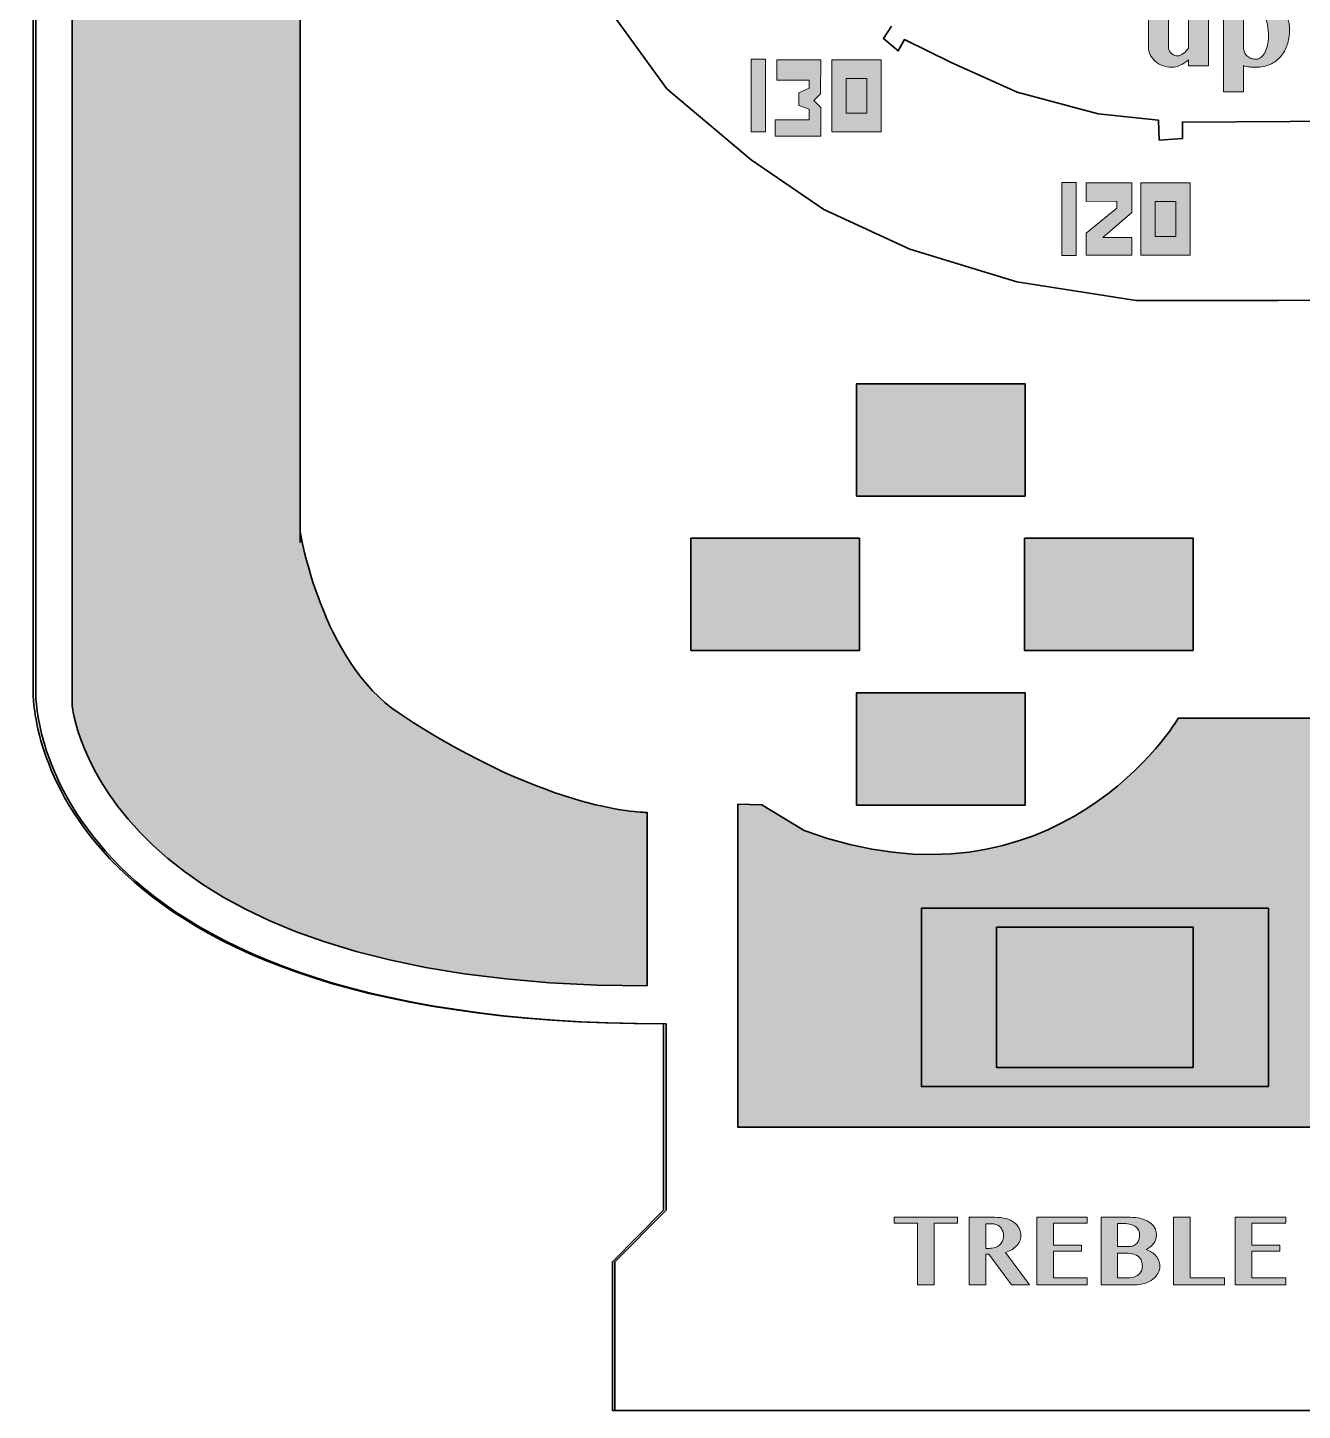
# Model space of a CAD drawing. Header units: inches. Extents: x 4.6 to 20.9, y -20.8 to -6.4.
# Drawn here: x 4.557 to 9.093, y -20.79 to -15.868 of the extents above; entities that cross this region are included whole.
import ezdxf

# ---------------------------------------------------------------- set-up
doc = ezdxf.new("R2010")
doc.units = ezdxf.units.IN
doc.header["$MEASUREMENT"] = 0
for name, color, linetype in [('Decorations', 7, 'Continuous'), ('Gold Things', 7, 'Continuous'), ('Parts Outlines', 7, 'Continuous'), ('Text', 7, 'Continuous')]:
    doc.layers.add(name, color=color, linetype=linetype)

# ---------------------------------------------------------------- blocks, each defined once
blk = doc.blocks.new('block 17')
at = {"layer": 'Decorations', "true_color": 0x231f20}
h = blk.add_hatch(color=179, dxfattribs=at)
h.dxf.hatch_style = 2
edge = h.paths.add_edge_path()
edge.add_spline(control_points=[(8.6165, -15.7721), (8.6165, -15.7721), (8.6165, -15.9361), (8.6165, -15.9361), (8.6165, -15.9407), (8.6174, -15.9449), (8.6191, -15.949), (8.6209, -15.953), (8.6233, -15.9564), (8.6264, -15.9593), (8.6295, -15.9622), (8.6332, -15.9646), (8.6373, -15.9663), (8.6414, -15.9681), (8.6459, -15.969), (8.6506, -15.969), (8.656, -15.969), (8.6623, -15.9662), (8.6695, -15.9607), (8.6768, -15.9553), (8.6831, -15.9484), (8.6884, -15.9401), (8.6884, -15.9401), (8.6884, -15.7721), (8.6884, -15.7721), (8.6884, -15.7721), (8.7591, -15.7721), (8.7591, -15.7721), (8.7591, -15.7721), (8.7591, -16.0049), (8.7591, -16.0049), (8.7591, -16.0049), (8.6884, -16.0049), (8.6884, -16.0049), (8.6884, -16.0049), (8.6884, -15.9832), (8.6884, -15.9832), (8.6791, -15.9911), (8.6692, -15.9974), (8.6587, -16.0021), (8.6481, -16.0069), (8.6379, -16.0093), (8.628, -16.0093), (8.6164, -16.0093), (8.6057, -16.0074), (8.5957, -16.0035), (8.5858, -15.9997), (8.5771, -15.9945), (8.5697, -15.9879), (8.5623, -15.9812), (8.5564, -15.9735), (8.5522, -15.9646), (8.5479, -15.9558), (8.5458, -15.9462), (8.5458, -15.9361), (8.5458, -15.9361), (8.5458, -15.7721), (8.5458, -15.7721), (8.5458, -15.7721), (8.6165, -15.7721), (8.6165, -15.7721)], knot_values=[0, 0, 0, 0, 1, 1, 1, 2, 2, 2, 3, 3, 3, 4, 4, 4, 5, 5, 5, 6, 6, 6, 7, 7, 7, 8, 8, 8, 9, 9, 9, 10, 10, 10, 11, 11, 11, 12, 12, 12, 13, 13, 13, 14, 14, 14, 15, 15, 15, 16, 16, 16, 17, 17, 17, 18, 18, 18, 19, 19, 19, 20, 20, 20, 20], degree=3, periodic=1)
h = blk.add_hatch(color=179, dxfattribs=at)
h.dxf.hatch_style = 2
edge = h.paths.add_edge_path()
edge.add_spline(control_points=[(8.8131, -15.7721), (8.8131, -15.7721), (8.8841, -15.7721), (8.8841, -15.7721), (8.8841, -15.7721), (8.8841, -15.7904), (8.8841, -15.7904), (8.8922, -15.7838), (8.9015, -15.7783), (8.912, -15.7739), (8.9225, -15.7696), (8.9348, -15.7674), (8.9489, -15.7674), (8.9638, -15.7674), (8.9773, -15.7703), (8.9895, -15.7761), (9.0017, -15.7819), (9.0121, -15.7898), (9.0207, -15.7998), (9.0293, -15.8099), (9.0359, -15.8215), (9.0407, -15.8347), (9.0454, -15.8479), (9.0478, -15.862), (9.0478, -15.8769), (9.0478, -15.8959), (9.045, -15.9135), (9.0394, -15.9297), (9.0338, -15.946), (9.0259, -15.96), (9.0156, -15.9717), (9.0052, -15.9835), (8.9927, -15.9928), (8.9779, -15.9994), (8.9631, -16.006), (8.9465, -16.0093), (8.9281, -16.0093), (8.9188, -16.0093), (8.9108, -16.0089), (8.9039, -16.0082), (8.8971, -16.0075), (8.8905, -16.0058), (8.8841, -16.0031), (8.8841, -16.0031), (8.8841, -16.0964), (8.8841, -16.0964), (8.8841, -16.0964), (8.8131, -16.0964), (8.8131, -16.0964), (8.8131, -16.0964), (8.8131, -15.7721), (8.8131, -15.7721)], knot_values=[0, 0, 0, 0, 1, 1, 1, 2, 2, 2, 3, 3, 3, 4, 4, 4, 5, 5, 5, 6, 6, 6, 7, 7, 7, 8, 8, 8, 9, 9, 9, 10, 10, 10, 11, 11, 11, 12, 12, 12, 13, 13, 13, 14, 14, 14, 15, 15, 15, 16, 16, 16, 17, 17, 17, 17], degree=3, periodic=1)
edge = h.paths.add_edge_path()
edge.add_spline(control_points=[(8.8841, -15.9401), (8.8841, -15.9457), (8.8851, -15.951), (8.8872, -15.956), (8.8893, -15.9609), (8.8923, -15.9653), (8.8962, -15.969), (8.9001, -15.9727), (8.9048, -15.9756), (8.9101, -15.9777), (8.9155, -15.9797), (8.9215, -15.9808), (8.9281, -15.9808), (8.9341, -15.9808), (8.9398, -15.9787), (8.9452, -15.9747), (8.9505, -15.9707), (8.9553, -15.9651), (8.9593, -15.9578), (8.9633, -15.9506), (8.9665, -15.942), (8.9689, -15.9322), (8.9713, -15.9224), (8.9725, -15.9116), (8.9725, -15.8998), (8.9725, -15.8696), (8.9684, -15.8469), (8.9604, -15.8316), (8.9523, -15.8163), (8.9421, -15.8086), (8.9297, -15.8086), (8.9208, -15.8086), (8.9125, -15.8115), (8.9047, -15.8172), (8.897, -15.8229), (8.8901, -15.8297), (8.8841, -15.8375), (8.8841, -15.8375), (8.8841, -15.9401), (8.8841, -15.9401)], knot_values=[0, 0, 0, 0, 1, 1, 1, 2, 2, 2, 3, 3, 3, 4, 4, 4, 5, 5, 5, 6, 6, 6, 7, 7, 7, 8, 8, 8, 9, 9, 9, 10, 10, 10, 11, 11, 11, 12, 12, 12, 13, 13, 13, 13], degree=3, periodic=1)
at = {"layer": 'Decorations', "lineweight": 0}
for points, knots in [([(8.6165, -15.7721), (8.6165, -15.7721), (8.6165, -15.9361), (8.6165, -15.9361), (8.6165, -15.9407), (8.6174, -15.9449), (8.6191, -15.949), (8.6209, -15.953), (8.6233, -15.9564), (8.6264, -15.9593), (8.6295, -15.9622), (8.6332, -15.9646), (8.6373, -15.9663), (8.6414, -15.9681), (8.6459, -15.969), (8.6506, -15.969), (8.656, -15.969), (8.6623, -15.9662), (8.6695, -15.9607), (8.6768, -15.9553), (8.6831, -15.9484), (8.6884, -15.9401), (8.6884, -15.9401), (8.6884, -15.7721), (8.6884, -15.7721), (8.6884, -15.7721), (8.7591, -15.7721), (8.7591, -15.7721), (8.7591, -15.7721), (8.7591, -16.0049), (8.7591, -16.0049), (8.7591, -16.0049), (8.6884, -16.0049), (8.6884, -16.0049), (8.6884, -16.0049), (8.6884, -15.9832), (8.6884, -15.9832), (8.6791, -15.9911), (8.6692, -15.9974), (8.6587, -16.0021), (8.6481, -16.0069), (8.6379, -16.0093), (8.628, -16.0093), (8.6164, -16.0093), (8.6057, -16.0074), (8.5957, -16.0035), (8.5858, -15.9997), (8.5771, -15.9945), (8.5697, -15.9879), (8.5623, -15.9812), (8.5564, -15.9735), (8.5522, -15.9646), (8.5479, -15.9558), (8.5458, -15.9462), (8.5458, -15.9361), (8.5458, -15.9361), (8.5458, -15.7721), (8.5458, -15.7721), (8.5458, -15.7721), (8.6165, -15.7721), (8.6165, -15.7721)], [0, 0, 0, 0, 1, 1, 1, 2, 2, 2, 3, 3, 3, 4, 4, 4, 5, 5, 5, 6, 6, 6, 7, 7, 7, 8, 8, 8, 9, 9, 9, 10, 10, 10, 11, 11, 11, 12, 12, 12, 13, 13, 13, 14, 14, 14, 15, 15, 15, 16, 16, 16, 17, 17, 17, 18, 18, 18, 19, 19, 19, 20, 20, 20, 20]), ([(8.8131, -15.7721), (8.8131, -15.7721), (8.8841, -15.7721), (8.8841, -15.7721), (8.8841, -15.7721), (8.8841, -15.7904), (8.8841, -15.7904), (8.8922, -15.7838), (8.9015, -15.7783), (8.912, -15.7739), (8.9225, -15.7696), (8.9348, -15.7674), (8.9489, -15.7674), (8.9638, -15.7674), (8.9773, -15.7703), (8.9895, -15.7761), (9.0017, -15.7819), (9.0121, -15.7898), (9.0207, -15.7998), (9.0293, -15.8099), (9.0359, -15.8215), (9.0407, -15.8347), (9.0454, -15.8479), (9.0478, -15.862), (9.0478, -15.8769), (9.0478, -15.8959), (9.045, -15.9135), (9.0394, -15.9297), (9.0338, -15.946), (9.0259, -15.96), (9.0156, -15.9717), (9.0052, -15.9835), (8.9927, -15.9928), (8.9779, -15.9994), (8.9631, -16.006), (8.9465, -16.0093), (8.9281, -16.0093), (8.9188, -16.0093), (8.9108, -16.0089), (8.9039, -16.0082), (8.8971, -16.0075), (8.8905, -16.0058), (8.8841, -16.0031), (8.8841, -16.0031), (8.8841, -16.0964), (8.8841, -16.0964), (8.8841, -16.0964), (8.8131, -16.0964), (8.8131, -16.0964), (8.8131, -16.0964), (8.8131, -15.7721), (8.8131, -15.7721)], [0, 0, 0, 0, 1, 1, 1, 2, 2, 2, 3, 3, 3, 4, 4, 4, 5, 5, 5, 6, 6, 6, 7, 7, 7, 8, 8, 8, 9, 9, 9, 10, 10, 10, 11, 11, 11, 12, 12, 12, 13, 13, 13, 14, 14, 14, 15, 15, 15, 16, 16, 16, 17, 17, 17, 17]), ([(8.8841, -15.9401), (8.8841, -15.9457), (8.8851, -15.951), (8.8872, -15.956), (8.8893, -15.9609), (8.8923, -15.9653), (8.8962, -15.969), (8.9001, -15.9727), (8.9048, -15.9756), (8.9101, -15.9777), (8.9155, -15.9797), (8.9215, -15.9808), (8.9281, -15.9808), (8.9341, -15.9808), (8.9398, -15.9787), (8.9452, -15.9747), (8.9505, -15.9707), (8.9553, -15.9651), (8.9593, -15.9578), (8.9633, -15.9506), (8.9665, -15.942), (8.9689, -15.9322), (8.9713, -15.9224), (8.9725, -15.9116), (8.9725, -15.8998), (8.9725, -15.8696), (8.9684, -15.8469), (8.9604, -15.8316), (8.9523, -15.8163), (8.9421, -15.8086), (8.9297, -15.8086), (8.9208, -15.8086), (8.9125, -15.8115), (8.9047, -15.8172), (8.897, -15.8229), (8.8901, -15.8297), (8.8841, -15.8375), (8.8841, -15.8375), (8.8841, -15.9401), (8.8841, -15.9401)], [0, 0, 0, 0, 1, 1, 1, 2, 2, 2, 3, 3, 3, 4, 4, 4, 5, 5, 5, 6, 6, 6, 7, 7, 7, 8, 8, 8, 9, 9, 9, 10, 10, 10, 11, 11, 11, 12, 12, 12, 13, 13, 13, 13])]:
    blk.add_open_spline(points, degree=3, knots=knots, dxfattribs=at)
blk = doc.blocks.new('block 21')
at = {"layer": 'Text', "true_color": 0x231f20}
h = blk.add_hatch(color=179, dxfattribs=at)
h.dxf.hatch_style = 2
h.paths.add_polyline_path([(7.8658, -20.1031), (7.8658, -20.1236), (7.7826, -20.1236), (7.7826, -20.3435), (7.7237, -20.3435), (7.7237, -20.1236), (7.6403, -20.1236), (7.6403, -20.1031)])
h = blk.add_hatch(color=179, dxfattribs=at)
h.dxf.hatch_style = 2
edge = h.paths.add_edge_path()
edge.add_spline(control_points=[(7.9078, -20.1031), (7.9078, -20.1031), (7.9982, -20.1031), (7.9982, -20.1031), (8.0138, -20.1031), (8.0274, -20.1048), (8.0391, -20.108), (8.0507, -20.1113), (8.0604, -20.1159), (8.0682, -20.1217), (8.076, -20.1275), (8.0819, -20.1344), (8.0857, -20.1424), (8.0896, -20.1504), (8.0915, -20.1592), (8.0915, -20.1687), (8.0915, -20.1754), (8.0902, -20.1819), (8.0875, -20.188), (8.0849, -20.1941), (8.0811, -20.1997), (8.0763, -20.2049), (8.0715, -20.21), (8.0657, -20.2146), (8.059, -20.2186), (8.0522, -20.2226), (8.0447, -20.2259), (8.0365, -20.2285), (8.0365, -20.2285), (8.1221, -20.3435), (8.1221, -20.3435), (8.1221, -20.3435), (8.058, -20.3435), (8.058, -20.3435), (8.058, -20.3435), (7.9772, -20.2348), (7.9772, -20.2348), (7.9772, -20.2348), (7.9668, -20.2348), (7.9668, -20.2348), (7.9668, -20.2348), (7.9668, -20.3435), (7.9668, -20.3435), (7.9668, -20.3435), (7.9078, -20.3435), (7.9078, -20.3435), (7.9078, -20.3435), (7.9078, -20.1031), (7.9078, -20.1031)], knot_values=[0, 0, 0, 0, 1, 1, 1, 2, 2, 2, 3, 3, 3, 4, 4, 4, 5, 5, 5, 6, 6, 6, 7, 7, 7, 8, 8, 8, 9, 9, 9, 10, 10, 10, 11, 11, 11, 12, 12, 12, 13, 13, 13, 14, 14, 14, 15, 15, 15, 16, 16, 16, 16], degree=3, periodic=1)
edge = h.paths.add_edge_path()
edge.add_spline(control_points=[(7.9668, -20.2138), (7.9668, -20.2138), (7.9796, -20.2138), (7.9796, -20.2138), (7.9869, -20.2138), (7.9935, -20.2128), (7.9996, -20.2108), (8.0057, -20.2088), (8.0111, -20.2059), (8.0155, -20.2021), (8.02, -20.1983), (8.0236, -20.1937), (8.0262, -20.1884), (8.0287, -20.183), (8.03, -20.1768), (8.03, -20.1699), (8.03, -20.1636), (8.0291, -20.1578), (8.0271, -20.1525), (8.0252, -20.1472), (8.0225, -20.1426), (8.0189, -20.1388), (8.0154, -20.1349), (8.0112, -20.1319), (8.0065, -20.1297), (8.0018, -20.1276), (7.9965, -20.1265), (7.9907, -20.1265), (7.9907, -20.1265), (7.9668, -20.1265), (7.9668, -20.1265), (7.9668, -20.1265), (7.9668, -20.2138), (7.9668, -20.2138)], knot_values=[0, 0, 0, 0, 1, 1, 1, 2, 2, 2, 3, 3, 3, 4, 4, 4, 5, 5, 5, 6, 6, 6, 7, 7, 7, 8, 8, 8, 9, 9, 9, 10, 10, 10, 11, 11, 11, 11], degree=3, periodic=1)
h = blk.add_hatch(color=179, dxfattribs=at)
h.dxf.hatch_style = 2
h.paths.add_polyline_path([(8.3281, -20.1031), (8.3281, -20.1236), (8.2075, -20.1236), (8.2075, -20.2029), (8.3076, -20.2029), (8.3076, -20.2234), (8.2075, -20.2234), (8.2075, -20.3189), (8.3281, -20.3189), (8.3281, -20.3435), (8.1484, -20.3435), (8.1484, -20.1031)])
h = blk.add_hatch(color=179, dxfattribs=at)
h.dxf.hatch_style = 2
edge = h.paths.add_edge_path()
edge.add_spline(control_points=[(8.3768, -20.1031), (8.3768, -20.1031), (8.48, -20.1031), (8.48, -20.1031), (8.4938, -20.1031), (8.5065, -20.1046), (8.5181, -20.1075), (8.5297, -20.1105), (8.5396, -20.1147), (8.5479, -20.1201), (8.5562, -20.1255), (8.5626, -20.132), (8.5672, -20.1395), (8.5718, -20.1471), (8.5741, -20.1554), (8.5741, -20.1646), (8.5741, -20.1704), (8.5735, -20.1757), (8.5723, -20.1804), (8.5711, -20.1851), (8.569, -20.1896), (8.5661, -20.1939), (8.5632, -20.1981), (8.5594, -20.2022), (8.5548, -20.2062), (8.5501, -20.2101), (8.5443, -20.2141), (8.5374, -20.2181), (8.5445, -20.2204), (8.551, -20.2234), (8.5569, -20.2272), (8.5629, -20.2309), (8.568, -20.2353), (8.5724, -20.2403), (8.5767, -20.2453), (8.5801, -20.2508), (8.5825, -20.2569), (8.5849, -20.2628), (8.5861, -20.2693), (8.5861, -20.2762), (8.5861, -20.2857), (8.584, -20.2945), (8.5796, -20.3027), (8.5753, -20.3108), (8.5691, -20.3179), (8.5612, -20.324), (8.5532, -20.3301), (8.5436, -20.3349), (8.5325, -20.3384), (8.5213, -20.3418), (8.5089, -20.3435), (8.4952, -20.3435), (8.4952, -20.3435), (8.3768, -20.3435), (8.3768, -20.3435), (8.3768, -20.3435), (8.3768, -20.1031), (8.3768, -20.1031)], knot_values=[0, 0, 0, 0, 1, 1, 1, 2, 2, 2, 3, 3, 3, 4, 4, 4, 5, 5, 5, 6, 6, 6, 7, 7, 7, 8, 8, 8, 9, 9, 9, 10, 10, 10, 11, 11, 11, 12, 12, 12, 13, 13, 13, 14, 14, 14, 15, 15, 15, 16, 16, 16, 17, 17, 17, 18, 18, 18, 19, 19, 19, 19], degree=3, periodic=1)
edge = h.paths.add_edge_path()
edge.add_spline(control_points=[(8.4359, -20.2073), (8.4359, -20.2073), (8.4747, -20.2073), (8.4747, -20.2073), (8.481, -20.2073), (8.4866, -20.2063), (8.4915, -20.2044), (8.4964, -20.2025), (8.5005, -20.1997), (8.5039, -20.1962), (8.5073, -20.1926), (8.5098, -20.1885), (8.5116, -20.1837), (8.5134, -20.179), (8.5143, -20.1738), (8.5143, -20.168), (8.5143, -20.1617), (8.5131, -20.1559), (8.5109, -20.1507), (8.5086, -20.1455), (8.5052, -20.141), (8.5006, -20.1373), (8.4961, -20.1337), (8.4902, -20.1308), (8.4832, -20.1287), (8.4761, -20.1266), (8.4676, -20.1255), (8.4578, -20.1255), (8.4578, -20.1255), (8.4359, -20.1255), (8.4359, -20.1255), (8.4359, -20.1255), (8.4359, -20.2073), (8.4359, -20.2073)], knot_values=[0, 0, 0, 0, 1, 1, 1, 2, 2, 2, 3, 3, 3, 4, 4, 4, 5, 5, 5, 6, 6, 6, 7, 7, 7, 8, 8, 8, 9, 9, 9, 10, 10, 10, 11, 11, 11, 11], degree=3, periodic=1)
edge = h.paths.add_edge_path()
edge.add_spline(control_points=[(8.4359, -20.3189), (8.4359, -20.3189), (8.4684, -20.3189), (8.4684, -20.3189), (8.4779, -20.3189), (8.4862, -20.3179), (8.4932, -20.3158), (8.5002, -20.3137), (8.5059, -20.3109), (8.5105, -20.3072), (8.5151, -20.3036), (8.5185, -20.2993), (8.5207, -20.2943), (8.5228, -20.2893), (8.5239, -20.2839), (8.5239, -20.2779), (8.5239, -20.2712), (8.5229, -20.2649), (8.5209, -20.2591), (8.5189, -20.2533), (8.5156, -20.2483), (8.5111, -20.2442), (8.5066, -20.24), (8.5007, -20.2367), (8.4933, -20.2343), (8.4859, -20.2319), (8.4769, -20.2307), (8.4663, -20.2307), (8.4663, -20.2307), (8.4359, -20.2307), (8.4359, -20.2307), (8.4359, -20.2307), (8.4359, -20.3189), (8.4359, -20.3189)], knot_values=[0, 0, 0, 0, 1, 1, 1, 2, 2, 2, 3, 3, 3, 4, 4, 4, 5, 5, 5, 6, 6, 6, 7, 7, 7, 8, 8, 8, 9, 9, 9, 10, 10, 10, 11, 11, 11, 11], degree=3, periodic=1)
h = blk.add_hatch(color=179, dxfattribs=at)
h.dxf.hatch_style = 2
h.paths.add_polyline_path([(8.6348, -20.1031), (8.6939, -20.1031), (8.6939, -20.3189), (8.8167, -20.3189), (8.8167, -20.3435), (8.6348, -20.3435)])
h = blk.add_hatch(color=179, dxfattribs=at)
h.dxf.hatch_style = 2
h.paths.add_polyline_path([(9.0342, -20.1031), (9.0342, -20.1236), (8.9136, -20.1236), (8.9136, -20.2029), (9.0137, -20.2029), (9.0137, -20.2234), (8.9136, -20.2234), (8.9136, -20.3189), (9.0342, -20.3189), (9.0342, -20.3435), (8.8545, -20.3435), (8.8545, -20.1031)])
at = {"layer": 'Text', "lineweight": 0}
for points in [[(7.8658, -20.1031), (7.8658, -20.1236), (7.7826, -20.1236), (7.7826, -20.3435), (7.7237, -20.3435), (7.7237, -20.1236), (7.6403, -20.1236), (7.6403, -20.1031), (7.8658, -20.1031)], [(8.3281, -20.1031), (8.3281, -20.1236), (8.2075, -20.1236), (8.2075, -20.2029), (8.3076, -20.2029), (8.3076, -20.2234), (8.2075, -20.2234), (8.2075, -20.3189), (8.3281, -20.3189), (8.3281, -20.3435), (8.1484, -20.3435), (8.1484, -20.1031), (8.3281, -20.1031)], [(8.6348, -20.1031), (8.6939, -20.1031), (8.6939, -20.3189), (8.8167, -20.3189), (8.8167, -20.3435), (8.6348, -20.3435), (8.6348, -20.1031)], [(9.0342, -20.1031), (9.0342, -20.1236), (8.9136, -20.1236), (8.9136, -20.2029), (9.0137, -20.2029), (9.0137, -20.2234), (8.9136, -20.2234), (8.9136, -20.3189), (9.0342, -20.3189), (9.0342, -20.3435), (8.8545, -20.3435), (8.8545, -20.1031), (9.0342, -20.1031)]]:
    blk.add_lwpolyline(points, dxfattribs=at)
for points, knots in [([(7.9078, -20.1031), (7.9078, -20.1031), (7.9982, -20.1031), (7.9982, -20.1031), (8.0138, -20.1031), (8.0274, -20.1048), (8.0391, -20.108), (8.0507, -20.1113), (8.0604, -20.1159), (8.0682, -20.1217), (8.076, -20.1275), (8.0819, -20.1344), (8.0857, -20.1424), (8.0896, -20.1504), (8.0915, -20.1592), (8.0915, -20.1687), (8.0915, -20.1754), (8.0902, -20.1819), (8.0875, -20.188), (8.0849, -20.1941), (8.0811, -20.1997), (8.0763, -20.2049), (8.0715, -20.21), (8.0657, -20.2146), (8.059, -20.2186), (8.0522, -20.2226), (8.0447, -20.2259), (8.0365, -20.2285), (8.0365, -20.2285), (8.1221, -20.3435), (8.1221, -20.3435), (8.1221, -20.3435), (8.058, -20.3435), (8.058, -20.3435), (8.058, -20.3435), (7.9772, -20.2348), (7.9772, -20.2348), (7.9772, -20.2348), (7.9668, -20.2348), (7.9668, -20.2348), (7.9668, -20.2348), (7.9668, -20.3435), (7.9668, -20.3435), (7.9668, -20.3435), (7.9078, -20.3435), (7.9078, -20.3435), (7.9078, -20.3435), (7.9078, -20.1031), (7.9078, -20.1031)], [0, 0, 0, 0, 1, 1, 1, 2, 2, 2, 3, 3, 3, 4, 4, 4, 5, 5, 5, 6, 6, 6, 7, 7, 7, 8, 8, 8, 9, 9, 9, 10, 10, 10, 11, 11, 11, 12, 12, 12, 13, 13, 13, 14, 14, 14, 15, 15, 15, 16, 16, 16, 16]), ([(7.9668, -20.2138), (7.9668, -20.2138), (7.9796, -20.2138), (7.9796, -20.2138), (7.9869, -20.2138), (7.9935, -20.2128), (7.9996, -20.2108), (8.0057, -20.2088), (8.0111, -20.2059), (8.0155, -20.2021), (8.02, -20.1983), (8.0236, -20.1937), (8.0262, -20.1884), (8.0287, -20.183), (8.03, -20.1768), (8.03, -20.1699), (8.03, -20.1636), (8.0291, -20.1578), (8.0271, -20.1525), (8.0252, -20.1472), (8.0225, -20.1426), (8.0189, -20.1388), (8.0154, -20.1349), (8.0112, -20.1319), (8.0065, -20.1297), (8.0018, -20.1276), (7.9965, -20.1265), (7.9907, -20.1265), (7.9907, -20.1265), (7.9668, -20.1265), (7.9668, -20.1265), (7.9668, -20.1265), (7.9668, -20.2138), (7.9668, -20.2138)], [0, 0, 0, 0, 1, 1, 1, 2, 2, 2, 3, 3, 3, 4, 4, 4, 5, 5, 5, 6, 6, 6, 7, 7, 7, 8, 8, 8, 9, 9, 9, 10, 10, 10, 11, 11, 11, 11]), ([(8.3768, -20.1031), (8.3768, -20.1031), (8.48, -20.1031), (8.48, -20.1031), (8.4938, -20.1031), (8.5065, -20.1046), (8.5181, -20.1075), (8.5297, -20.1105), (8.5396, -20.1147), (8.5479, -20.1201), (8.5562, -20.1255), (8.5626, -20.132), (8.5672, -20.1395), (8.5718, -20.1471), (8.5741, -20.1554), (8.5741, -20.1646), (8.5741, -20.1704), (8.5735, -20.1757), (8.5723, -20.1804), (8.5711, -20.1851), (8.569, -20.1896), (8.5661, -20.1939), (8.5632, -20.1981), (8.5594, -20.2022), (8.5548, -20.2062), (8.5501, -20.2101), (8.5443, -20.2141), (8.5374, -20.2181), (8.5445, -20.2204), (8.551, -20.2234), (8.5569, -20.2272), (8.5629, -20.2309), (8.568, -20.2353), (8.5724, -20.2403), (8.5767, -20.2453), (8.5801, -20.2508), (8.5825, -20.2569), (8.5849, -20.2628), (8.5861, -20.2693), (8.5861, -20.2762), (8.5861, -20.2857), (8.584, -20.2945), (8.5796, -20.3027), (8.5753, -20.3108), (8.5691, -20.3179), (8.5612, -20.324), (8.5532, -20.3301), (8.5436, -20.3349), (8.5325, -20.3384), (8.5213, -20.3418), (8.5089, -20.3435), (8.4952, -20.3435), (8.4952, -20.3435), (8.3768, -20.3435), (8.3768, -20.3435), (8.3768, -20.3435), (8.3768, -20.1031), (8.3768, -20.1031)], [0, 0, 0, 0, 1, 1, 1, 2, 2, 2, 3, 3, 3, 4, 4, 4, 5, 5, 5, 6, 6, 6, 7, 7, 7, 8, 8, 8, 9, 9, 9, 10, 10, 10, 11, 11, 11, 12, 12, 12, 13, 13, 13, 14, 14, 14, 15, 15, 15, 16, 16, 16, 17, 17, 17, 18, 18, 18, 19, 19, 19, 19]), ([(8.4359, -20.2073), (8.4359, -20.2073), (8.4747, -20.2073), (8.4747, -20.2073), (8.481, -20.2073), (8.4866, -20.2063), (8.4915, -20.2044), (8.4964, -20.2025), (8.5005, -20.1997), (8.5039, -20.1962), (8.5073, -20.1926), (8.5098, -20.1885), (8.5116, -20.1837), (8.5134, -20.179), (8.5143, -20.1738), (8.5143, -20.168), (8.5143, -20.1617), (8.5131, -20.1559), (8.5109, -20.1507), (8.5086, -20.1455), (8.5052, -20.141), (8.5006, -20.1373), (8.4961, -20.1337), (8.4902, -20.1308), (8.4832, -20.1287), (8.4761, -20.1266), (8.4676, -20.1255), (8.4578, -20.1255), (8.4578, -20.1255), (8.4359, -20.1255), (8.4359, -20.1255), (8.4359, -20.1255), (8.4359, -20.2073), (8.4359, -20.2073)], [0, 0, 0, 0, 1, 1, 1, 2, 2, 2, 3, 3, 3, 4, 4, 4, 5, 5, 5, 6, 6, 6, 7, 7, 7, 8, 8, 8, 9, 9, 9, 10, 10, 10, 11, 11, 11, 11]), ([(8.4359, -20.3189), (8.4359, -20.3189), (8.4684, -20.3189), (8.4684, -20.3189), (8.4779, -20.3189), (8.4862, -20.3179), (8.4932, -20.3158), (8.5002, -20.3137), (8.5059, -20.3109), (8.5105, -20.3072), (8.5151, -20.3036), (8.5185, -20.2993), (8.5207, -20.2943), (8.5228, -20.2893), (8.5239, -20.2839), (8.5239, -20.2779), (8.5239, -20.2712), (8.5229, -20.2649), (8.5209, -20.2591), (8.5189, -20.2533), (8.5156, -20.2483), (8.5111, -20.2442), (8.5066, -20.24), (8.5007, -20.2367), (8.4933, -20.2343), (8.4859, -20.2319), (8.4769, -20.2307), (8.4663, -20.2307), (8.4663, -20.2307), (8.4359, -20.2307), (8.4359, -20.2307), (8.4359, -20.2307), (8.4359, -20.3189), (8.4359, -20.3189)], [0, 0, 0, 0, 1, 1, 1, 2, 2, 2, 3, 3, 3, 4, 4, 4, 5, 5, 5, 6, 6, 6, 7, 7, 7, 8, 8, 8, 9, 9, 9, 10, 10, 10, 11, 11, 11, 11])]:
    blk.add_open_spline(points, degree=3, knots=knots, dxfattribs=at)

msp = doc.modelspace()

# ---------------------------------------------------------------- hatches: boundary and pattern name
at = {"layer": 'Decorations', "true_color": 0x231f20}
h = msp.add_hatch(color=179, dxfattribs=at)
h.dxf.hatch_style = 2
h.paths.add_polyline_path([(7.132, -15.9809), (7.1834, -15.9809), (7.1834, -16.2396), (7.132, -16.2396)])
h = msp.add_hatch(color=179, dxfattribs=at)
h.dxf.hatch_style = 2
h.paths.add_polyline_path([(7.3804, -15.9824), (7.2231, -15.9824), (7.2231, -16.0559), (7.3378, -16.0559), (7.3378, -16.0838), (7.3018, -16.1), (7.3018, -16.1455), (7.3378, -16.1587), (7.3378, -16.197), (7.2173, -16.197), (7.2173, -16.2543), (7.3804, -16.2543), (7.3804, -16.1529), (7.3555, -16.1279), (7.379, -16.1044)])
h = msp.add_hatch(color=179, dxfattribs=at)
h.dxf.hatch_style = 2
h.paths.add_polyline_path([(7.4194, -15.9824), (7.4194, -16.2396), (7.5943, -16.2396), (7.5943, -15.9824)])
at = {"layer": 'Decorations', "true_color": 0x000000}
h = msp.add_hatch(color=178, dxfattribs=at)
h.dxf.hatch_style = 2
h.paths.add_polyline_path([(7.4697, -16.0492), (7.4697, -16.1727), (7.5439, -16.1727), (7.5439, -16.0492)])
at = {"layer": 'Decorations', "true_color": 0x231f20}
h = msp.add_hatch(color=179, dxfattribs=at)
h.dxf.hatch_style = 2
h.paths.add_polyline_path([(8.2376, -16.4202), (8.289, -16.4202), (8.289, -16.6789), (8.2376, -16.6789)])
h = msp.add_hatch(color=179, dxfattribs=at)
h.dxf.hatch_style = 2
h.paths.add_polyline_path([(8.3243, -16.4209), (8.486, -16.4209), (8.486, -16.5267), (8.3831, -16.6149), (8.486, -16.6149), (8.486, -16.6782), (8.3243, -16.6782), (8.3243, -16.6003), (8.4331, -16.5106), (8.4331, -16.4856), (8.3243, -16.4871)])
h = msp.add_hatch(color=179, dxfattribs=at)
h.dxf.hatch_style = 2
h.paths.add_polyline_path([(8.5188, -16.4209), (8.5188, -16.6782), (8.6938, -16.6782), (8.6938, -16.4209)])
at = {"layer": 'Decorations', "true_color": 0x000000}
h = msp.add_hatch(color=178, dxfattribs=at)
h.dxf.hatch_style = 2
h.paths.add_polyline_path([(8.5692, -16.4878), (8.5692, -16.6113), (8.6434, -16.6113), (8.6434, -16.4878)])
at = {"layer": 'Gold Things', "true_color": 0xf8ed31}
h = msp.add_hatch(color=2, dxfattribs=at)
h.dxf.hatch_style = 2
edge = h.paths.add_edge_path()
edge.add_spline(control_points=[(6.7617, -19.2793), (6.7617, -19.2793), (6.7617, -18.6619), (6.7617, -18.6619), (6.7617, -18.6619), (6.4228, -18.6682), (5.8792, -18.3092), (5.6026, -18.1265), (5.5269, -17.6624), (5.5269, -17.6624), (5.5269, -17.6624), (5.5269, -17.7004), (5.5269, -17.7004), (5.5269, -17.7004), (5.5269, -17.7004), (5.5269, -9.3485), (5.5269, -7.9493), (6.5994, -8.0786), (6.7617, -8.0786), (6.7617, -8.0786), (6.7617, -6.6087), (6.7617, -6.6087), (6.7617, -6.6087), (6.0281, -6.6116), (6.0281, -6.6116), (6.0281, -6.6116), (5.6924, -6.6116), (5.6924, -6.6116), (5.6924, -6.6116), (4.7539, -6.5928), (4.7329, -7.964), (4.7329, -7.964), (4.7155, -8.4755), (4.7155, -8.4755), (4.7155, -8.4755), (4.7155, -18.0887), (4.7155, -18.0887), (4.7155, -18.0887), (4.7155, -18.2798), (4.7155, -18.2798), (4.7155, -18.2798), (4.8022, -19.2793), (6.7617, -19.2793)], knot_values=[0, 0, 0, 0, 0.035278, 0.035278, 0.035278, 0.070556, 0.070556, 0.070556, 0.105833, 0.105833, 0.105833, 0.141111, 0.141111, 0.141111, 0.176389, 0.176389, 0.176389, 0.211667, 0.211667, 0.211667, 0.246944, 0.246944, 0.246944, 0.282222, 0.282222, 0.282222, 0.3175, 0.3175, 0.3175, 0.352778, 0.352778, 0.352778, 0.388056, 0.388056, 0.388056, 0.423333, 0.423333, 0.423333, 0.458611, 0.458611, 0.458611, 0.493889, 0.493889, 0.493889, 0.493889], degree=3, periodic=0)
edge.add_line((6.7617, -19.2793), (6.7617, -19.2793))
h = msp.add_hatch(color=2, dxfattribs=at)
edge = h.paths.add_edge_path()
edge.add_spline(control_points=[(7.1702, -18.6355), (7.1702, -18.6355), (7.0842, -18.6326), (7.0842, -18.6326), (7.0842, -18.6326), (7.0842, -18.8283), (7.0842, -18.8283), (7.0842, -18.8283), (7.0842, -19.782), (7.0842, -19.782), (7.0842, -19.782), (15.2841, -19.782), (15.2841, -19.782), (15.2841, -19.782), (15.2841, -19.0412), (15.2841, -19.0412), (15.2841, -19.0412), (15.2841, -18.8648), (15.2841, -18.8648), (15.2841, -18.8648), (15.2841, -18.6641), (15.2841, -18.6641), (15.2841, -18.6641), (15.2047, -18.6619), (15.2047, -18.6619), (14.3581, -19.0765), (13.7559, -18.3268), (13.7559, -18.3268), (13.7559, -18.3268), (8.6519, -18.3268), (8.6519, -18.3268), (8.6519, -18.3268), (8.2197, -19.0559), (7.3201, -18.7266), (7.3201, -18.7266), (7.1702, -18.6355), (7.1702, -18.6355)], knot_values=[0, 0, 0, 0, 1, 1, 1, 2, 2, 2, 3, 3, 3, 4, 4, 4, 5, 5, 5, 6, 6, 6, 7, 7, 7, 8, 8, 8, 9, 9, 9, 10, 10, 10, 11, 11, 11, 12, 12, 12, 12], degree=3, periodic=1)
at = {"layer": 'Gold Things', "true_color": 0x000000}
h = msp.add_hatch(color=178, dxfattribs=at)
h.dxf.hatch_style = 2
h.paths.add_polyline_path([(8.9723, -19.638), (7.7376, -19.638), (7.7376, -19.003), (8.9723, -19.003)])
at = {"layer": 'Parts Outlines', "true_color": 0x46a2da}
h = msp.add_hatch(color=153, dxfattribs=at)
h.dxf.hatch_style = 2
h.paths.add_polyline_path([(8.1069, -17.536), (7.5069, -17.536), (7.5069, -17.136), (8.1069, -17.136)])
h = msp.add_hatch(color=153, dxfattribs=at)
h.dxf.hatch_style = 2
h.paths.add_polyline_path([(7.5173, -18.086), (6.9173, -18.086), (6.9173, -17.686), (7.5173, -17.686)])
h = msp.add_hatch(color=153, dxfattribs=at)
h.dxf.hatch_style = 2
h.paths.add_polyline_path([(8.7051, -18.086), (8.1051, -18.086), (8.1051, -17.686), (8.7051, -17.686)])
h = msp.add_hatch(color=153, dxfattribs=at)
h.dxf.hatch_style = 2
h.paths.add_polyline_path([(8.1069, -18.636), (7.5069, -18.636), (7.5069, -18.236), (8.1069, -18.236)])
at = {"layer": 'Parts Outlines', "true_color": 0xed1f24}
h = msp.add_hatch(color=22, dxfattribs=at)
h.dxf.hatch_style = 2
h.paths.add_polyline_path([(8.705, -19.5705), (8.005, -19.5705), (8.005, -19.0705), (8.705, -19.0705)])

# ---------------------------------------------------------------- linework, layer by layer
at = {"layer": 'Decorations', "color": 179, "lineweight": 35, "true_color": 0x231f20}
for points in [[(6.2589, -13.2115), (6.2442, -14.8255), (6.2853, -15.0636), (6.3383, -15.2812), (6.4558, -15.534), (6.6146, -15.7868), (6.8321, -16.0867), (7.132, -16.3395), (7.3907, -16.5159), (7.6964, -16.657), (8.0777, -16.7727), (8.5019, -16.8393), (9.0076, -16.8393), (14.117, -16.804), (14.3875, -16.7452), (14.7285, -16.6276), (15.1107, -16.4512), (15.4576, -16.1749), (15.728, -15.8868)], [(9.625, -16.1984), (8.6666, -16.2043), (8.6666, -16.2631), (8.5842, -16.2688), (8.5813, -16.1983), (8.3667, -16.1749), (8.0786, -16.0984), (7.8434, -15.9926), (7.6775, -15.9107), (7.6553, -15.9514), (7.6024, -15.9073), (7.6318, -15.8633)]]:
    msp.add_lwpolyline(points, dxfattribs=at)
at = {"layer": 'Decorations', "lineweight": 0}
for points in [[(7.132, -15.9809), (7.1834, -15.9809), (7.1834, -16.2396), (7.132, -16.2396), (7.132, -15.9809)], [(7.3804, -15.9824), (7.2231, -15.9824), (7.2231, -16.0559), (7.3378, -16.0559), (7.3378, -16.0838), (7.3018, -16.1), (7.3018, -16.1455), (7.3378, -16.1587), (7.3378, -16.197), (7.2173, -16.197), (7.2173, -16.2543), (7.3804, -16.2543), (7.3804, -16.1529), (7.3555, -16.1279), (7.379, -16.1044), (7.3804, -15.9824)], [(7.4194, -15.9824), (7.4194, -16.2396), (7.5943, -16.2396), (7.5943, -15.9824), (7.4194, -15.9824)], [(7.4697, -16.0492), (7.4697, -16.1727), (7.5439, -16.1727), (7.5439, -16.0492), (7.4697, -16.0492)], [(8.2376, -16.4202), (8.289, -16.4202), (8.289, -16.6789), (8.2376, -16.6789), (8.2376, -16.4202)], [(8.3243, -16.4209), (8.486, -16.4209), (8.486, -16.5267), (8.3831, -16.6149), (8.486, -16.6149), (8.486, -16.6782), (8.3243, -16.6782), (8.3243, -16.6003), (8.4331, -16.5106), (8.4331, -16.4856), (8.3243, -16.4871), (8.3243, -16.4209)], [(8.5188, -16.4209), (8.5188, -16.6782), (8.6938, -16.6782), (8.6938, -16.4209), (8.5188, -16.4209)], [(8.5692, -16.4878), (8.5692, -16.6113), (8.6434, -16.6113), (8.6434, -16.4878), (8.5692, -16.4878)]]:
    msp.add_lwpolyline(points, dxfattribs=at)
at = {"layer": 'Decorations', "color": 179, "lineweight": 35, "true_color": 0x231f20}
msp.add_open_spline([(17.7595, -8.9959), (17.7595, -8.9959), (17.7595, -18.174), (17.7595, -18.174), (17.7595, -18.174), (17.7595, -18.2627), (17.7595, -18.2627), (17.7595, -18.2627), (17.7793, -19.394), (15.5164, -19.394), (15.5164, -19.394), (15.5164, -19.4645), (15.5164, -19.4645), (15.5164, -19.4645), (15.5164, -20.0601), (15.5164, -20.0601), (15.5164, -20.0601), (15.6985, -20.2612), (15.6985, -20.2612), (15.6985, -20.2612), (15.6985, -20.7081), (15.6985, -20.7081), (15.6985, -20.7081), (15.6985, -20.7904), (15.6985, -20.7904), (15.6985, -20.7904), (6.6383, -20.7904), (6.6383, -20.7904), (6.6383, -20.7904), (6.6383, -20.2612), (6.6383, -20.2612), (6.6383, -20.2612), (6.8204, -20.0775), (6.8204, -20.0775), (6.8204, -20.0775), (6.8204, -19.4146), (6.8204, -19.4146), (4.5574, -19.4146), (4.5772, -18.2386), (4.5772, -18.2386), (4.5772, -18.2386), (4.5772, -17.4861), (4.5772, -17.4861), (4.5772, -17.4861), (4.5772, -8.9782), (4.5772, -8.9782), (4.5772, -8.9782), (4.5772, -8.1324), (4.5772, -8.1324), (4.5772, -6.3537), (5.7971, -6.4716), (5.7971, -6.4716), (5.7971, -6.4716), (6.156, -6.4702), (6.156, -6.4702), (6.156, -6.4702), (15.875, -6.47), (15.875, -6.47), (15.875, -6.47), (16.5429, -6.4716), (16.5429, -6.4716), (16.5429, -6.4716), (17.7544, -6.3584), (17.7544, -8.1324), (17.7544, -8.1324), (17.7595, -8.9959), (17.7595, -8.9959)], degree=3, knots=[0, 0, 0, 0, 1, 1, 1, 2, 2, 2, 3, 3, 3, 4, 4, 4, 5, 5, 5, 6, 6, 6, 7, 7, 7, 8, 8, 8, 9, 9, 9, 10, 10, 10, 11, 11, 11, 12, 12, 12, 13, 13, 13, 14, 14, 14, 15, 15, 15, 16, 16, 16, 17, 17, 17, 18, 18, 18, 19, 19, 19, 20, 20, 20, 21, 21, 21, 22, 22, 22, 22], dxfattribs=at)
at = {"layer": 'Gold Things', "color": 178, "lineweight": 35, "true_color": 0x020202}
msp.add_lwpolyline([(8.9723, -19.638), (7.7376, -19.638), (7.7376, -19.003), (8.9723, -19.003), (8.9723, -19.638)], dxfattribs=at)
at = {"layer": 'Gold Things', "color": 179, "lineweight": 35, "true_color": 0x231f20}
for points, knots in [([(17.7683, -8.9959), (17.7683, -8.9959), (17.7683, -18.174), (17.7683, -18.174), (17.7683, -18.174), (17.7683, -18.2627), (17.7683, -18.2627), (17.7683, -18.2627), (17.7881, -19.394), (15.5252, -19.394), (15.5252, -19.394), (15.5252, -19.4645), (15.5252, -19.4645), (15.5252, -19.4645), (15.5252, -20.0601), (15.5252, -20.0601), (15.5252, -20.0601), (15.7073, -20.2612), (15.7073, -20.2612), (15.7073, -20.2612), (15.7073, -20.7081), (15.7073, -20.7081), (15.7073, -20.7081), (15.7073, -20.7904), (15.7073, -20.7904), (15.7073, -20.7904), (6.6471, -20.7904), (6.6471, -20.7904), (6.6471, -20.7904), (6.6471, -20.2612), (6.6471, -20.2612), (6.6471, -20.2612), (6.8292, -20.0775), (6.8292, -20.0775), (6.8292, -20.0775), (6.8292, -19.4146), (6.8292, -19.4146), (4.5662, -19.4146), (4.586, -18.2386), (4.586, -18.2386), (4.586, -18.2386), (4.586, -17.4861), (4.586, -17.4861), (4.586, -17.4861), (4.586, -8.9782), (4.586, -8.9782), (4.586, -8.9782), (4.586, -8.1324), (4.586, -8.1324), (4.586, -6.3537), (5.8059, -6.4716), (5.8059, -6.4716), (5.8059, -6.4716), (6.1648, -6.4702), (6.1648, -6.4702), (6.1648, -6.4702), (15.8838, -6.47), (15.8838, -6.47), (15.8838, -6.47), (16.5517, -6.4716), (16.5517, -6.4716), (16.5517, -6.4716), (17.7632, -6.3584), (17.7632, -8.1324), (17.7632, -8.1324), (17.7683, -8.9959), (17.7683, -8.9959)], [0, 0, 0, 0, 1, 1, 1, 2, 2, 2, 3, 3, 3, 4, 4, 4, 5, 5, 5, 6, 6, 6, 7, 7, 7, 8, 8, 8, 9, 9, 9, 10, 10, 10, 11, 11, 11, 12, 12, 12, 13, 13, 13, 14, 14, 14, 15, 15, 15, 16, 16, 16, 17, 17, 17, 18, 18, 18, 19, 19, 19, 20, 20, 20, 21, 21, 21, 22, 22, 22, 22]), ([(6.7617, -19.2793), (6.7617, -19.2793), (6.7617, -18.6619), (6.7617, -18.6619), (6.7617, -18.6619), (6.4228, -18.6682), (5.8792, -18.3092), (5.6026, -18.1265), (5.5269, -17.6624), (5.5269, -17.6624), (5.5269, -17.6624), (5.5269, -17.7004), (5.5269, -17.7004), (5.5269, -17.7004), (5.5269, -17.7004), (5.5269, -9.3485), (5.5269, -7.9493), (6.5994, -8.0786), (6.7617, -8.0786), (6.7617, -8.0786), (6.7617, -6.6087), (6.7617, -6.6087), (6.7617, -6.6087), (6.0281, -6.6116), (6.0281, -6.6116), (6.0281, -6.6116), (5.6924, -6.6116), (5.6924, -6.6116), (5.6924, -6.6116), (4.7539, -6.5928), (4.7329, -7.964), (4.7329, -7.964), (4.7155, -8.4755), (4.7155, -8.4755), (4.7155, -8.4755), (4.7155, -18.0887), (4.7155, -18.0887), (4.7155, -18.0887), (4.7155, -18.2798), (4.7155, -18.2798), (4.7155, -18.2798), (4.8022, -19.2793), (6.7617, -19.2793)], [0, 0, 0, 0, 1, 1, 1, 2, 2, 2, 3, 3, 3, 4, 4, 4, 5, 5, 5, 6, 6, 6, 7, 7, 7, 8, 8, 8, 9, 9, 9, 10, 10, 10, 11, 11, 11, 12, 12, 12, 13, 13, 13, 14, 14, 14, 14])]:
    msp.add_open_spline(points, degree=3, knots=knots, dxfattribs=at)
at = {"layer": 'Gold Things', "color": 178, "lineweight": 35, "true_color": 0x050505}
msp.add_open_spline([(7.1702, -18.6355), (7.1702, -18.6355), (7.0842, -18.6326), (7.0842, -18.6326), (7.0842, -18.6326), (7.0842, -18.8283), (7.0842, -18.8283), (7.0842, -18.8283), (7.0842, -19.782), (7.0842, -19.782), (7.0842, -19.782), (15.2841, -19.782), (15.2841, -19.782), (15.2841, -19.782), (15.2841, -19.0412), (15.2841, -19.0412), (15.2841, -19.0412), (15.2841, -18.8648), (15.2841, -18.8648), (15.2841, -18.8648), (15.2841, -18.6641), (15.2841, -18.6641), (15.2841, -18.6641), (15.2047, -18.6619), (15.2047, -18.6619), (14.3581, -19.0765), (13.7559, -18.3268), (13.7559, -18.3268), (13.7559, -18.3268), (8.6519, -18.3268), (8.6519, -18.3268), (8.6519, -18.3268), (8.2197, -19.0559), (7.3201, -18.7266), (7.3201, -18.7266), (7.1702, -18.6355), (7.1702, -18.6355)], degree=3, knots=[0, 0, 0, 0, 1, 1, 1, 2, 2, 2, 3, 3, 3, 4, 4, 4, 5, 5, 5, 6, 6, 6, 7, 7, 7, 8, 8, 8, 9, 9, 9, 10, 10, 10, 11, 11, 11, 12, 12, 12, 12], dxfattribs=at)
at = {"layer": 'Parts Outlines', "color": 179, "lineweight": 35, "true_color": 0x231f20}
for points in [[(8.1069, -17.536), (7.5069, -17.536), (7.5069, -17.136), (8.1069, -17.136), (8.1069, -17.536)], [(7.5173, -18.086), (6.9173, -18.086), (6.9173, -17.686), (7.5173, -17.686), (7.5173, -18.086)], [(8.7051, -18.086), (8.1051, -18.086), (8.1051, -17.686), (8.7051, -17.686), (8.7051, -18.086)], [(8.1069, -18.636), (7.5069, -18.636), (7.5069, -18.236), (8.1069, -18.236), (8.1069, -18.636)], [(8.705, -19.5705), (8.005, -19.5705), (8.005, -19.0705), (8.705, -19.0705), (8.705, -19.5705)]]:
    msp.add_lwpolyline(points, dxfattribs=at)
msp.add_open_spline([(17.7595, -8.9958), (17.7595, -8.9958), (17.7595, -18.174), (17.7595, -18.174), (17.7595, -18.174), (17.7595, -18.2627), (17.7595, -18.2627), (17.7595, -18.2627), (17.7793, -19.394), (15.5164, -19.394), (15.5164, -19.394), (15.5164, -19.4645), (15.5164, -19.4645), (15.5164, -19.4645), (15.5164, -20.0601), (15.5164, -20.0601), (15.5164, -20.0601), (15.6985, -20.2612), (15.6985, -20.2612), (15.6985, -20.2612), (15.6985, -20.7081), (15.6985, -20.7081), (15.6985, -20.7081), (15.6985, -20.7904), (15.6985, -20.7904), (15.6985, -20.7904), (6.6383, -20.7904), (6.6383, -20.7904), (6.6383, -20.7904), (6.6383, -20.2612), (6.6383, -20.2612), (6.6383, -20.2612), (6.8204, -20.0775), (6.8204, -20.0775), (6.8204, -20.0775), (6.8204, -19.4146), (6.8204, -19.4146), (4.5574, -19.4146), (4.5772, -18.2386), (4.5772, -18.2386), (4.5772, -18.2386), (4.5772, -17.486), (4.5772, -17.486), (4.5772, -17.486), (4.5772, -8.9782), (4.5772, -8.9782), (4.5772, -8.9782), (4.5772, -8.1324), (4.5772, -8.1324), (4.5772, -6.3537), (5.7971, -6.4716), (5.7971, -6.4716), (5.7971, -6.4716), (6.156, -6.4702), (6.156, -6.4702), (6.156, -6.4702), (15.875, -6.47), (15.875, -6.47), (15.875, -6.47), (16.5429, -6.4716), (16.5429, -6.4716), (16.5429, -6.4716), (17.7544, -6.3584), (17.7544, -8.1324), (17.7544, -8.1324), (17.7595, -8.9958), (17.7595, -8.9958)], degree=3, knots=[0, 0, 0, 0, 1, 1, 1, 2, 2, 2, 3, 3, 3, 4, 4, 4, 5, 5, 5, 6, 6, 6, 7, 7, 7, 8, 8, 8, 9, 9, 9, 10, 10, 10, 11, 11, 11, 12, 12, 12, 13, 13, 13, 14, 14, 14, 15, 15, 15, 16, 16, 16, 17, 17, 17, 18, 18, 18, 19, 19, 19, 20, 20, 20, 21, 21, 21, 22, 22, 22, 22], dxfattribs=at)
at = {"layer": 'Text', "color": 179, "lineweight": 35, "true_color": 0x231f20}
msp.add_open_spline([(17.7595, -8.9958), (17.7595, -8.9958), (17.7595, -18.174), (17.7595, -18.174), (17.7595, -18.174), (17.7595, -18.2627), (17.7595, -18.2627), (17.7595, -18.2627), (17.7793, -19.394), (15.5164, -19.394), (15.5164, -19.394), (15.5164, -19.4645), (15.5164, -19.4645), (15.5164, -19.4645), (15.5164, -20.0601), (15.5164, -20.0601), (15.5164, -20.0601), (15.6985, -20.2612), (15.6985, -20.2612), (15.6985, -20.2612), (15.6985, -20.7081), (15.6985, -20.7081), (15.6985, -20.7081), (15.6985, -20.7904), (15.6985, -20.7904), (15.6985, -20.7904), (6.6383, -20.7904), (6.6383, -20.7904), (6.6383, -20.7904), (6.6383, -20.2612), (6.6383, -20.2612), (6.6383, -20.2612), (6.8204, -20.0775), (6.8204, -20.0775), (6.8204, -20.0775), (6.8204, -19.4146), (6.8204, -19.4146), (4.5574, -19.4146), (4.5772, -18.2386), (4.5772, -18.2386), (4.5772, -18.2386), (4.5772, -17.486), (4.5772, -17.486), (4.5772, -17.486), (4.5772, -8.9782), (4.5772, -8.9782), (4.5772, -8.9782), (4.5772, -8.1324), (4.5772, -8.1324), (4.5772, -6.3537), (5.7971, -6.4716), (5.7971, -6.4716), (5.7971, -6.4716), (6.156, -6.4702), (6.156, -6.4702), (6.156, -6.4702), (15.875, -6.47), (15.875, -6.47), (15.875, -6.47), (16.5429, -6.4716), (16.5429, -6.4716), (16.5429, -6.4716), (17.7544, -6.3584), (17.7544, -8.1324), (17.7544, -8.1324), (17.7595, -8.9958), (17.7595, -8.9958)], degree=3, knots=[0, 0, 0, 0, 1, 1, 1, 2, 2, 2, 3, 3, 3, 4, 4, 4, 5, 5, 5, 6, 6, 6, 7, 7, 7, 8, 8, 8, 9, 9, 9, 10, 10, 10, 11, 11, 11, 12, 12, 12, 13, 13, 13, 14, 14, 14, 15, 15, 15, 16, 16, 16, 17, 17, 17, 18, 18, 18, 19, 19, 19, 20, 20, 20, 21, 21, 21, 22, 22, 22, 22], dxfattribs=at)

# ---------------------------------------------------------------- block references
at = {"layer": 'Decorations'}
msp.add_blockref('block 17', (0, 0), dxfattribs=at)
at = {"layer": 'Text'}
msp.add_blockref('block 21', (0, 0), dxfattribs=at)

doc.saveas('drawing.dxf')
